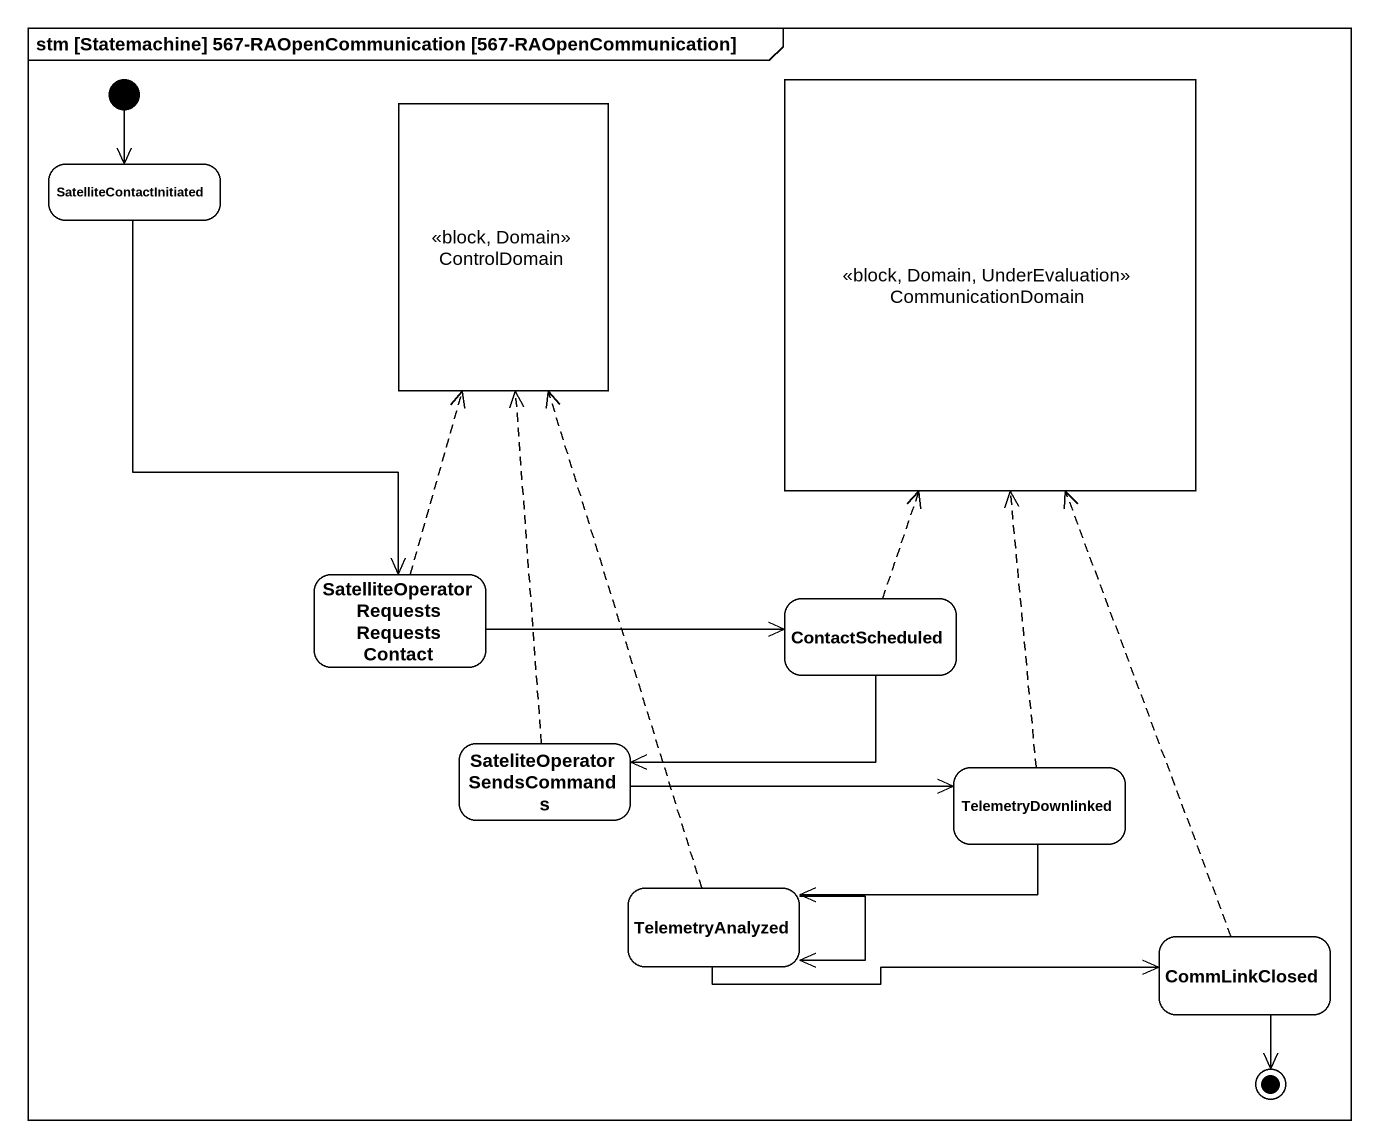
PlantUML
@startuml
mainframe stm [Statemachine] 567-RAOpenCommunication [567-RAOpenCommunication]
hide empty description
state ControlDomain <<block, Domain>>
state CommunicationDomain <<block, Domain, UnderEvaluation>>
state SatelliteContactInitiated
state "SatelliteOperatorRequestsRequestsContact" as SatelliteOperatorRequestsReq
state ContactScheduled
state "SateliteOperatorSendsCommands" as SateliteOperatorSendsCommand
state TelemetryDownlinked
state TelemetryAnalyzed
state CommLinkClosed
[*] --> SatelliteContactInitiated
SatelliteContactInitiated --> SatelliteOperatorRequestsReq
SatelliteOperatorRequestsReq -up[dashed]-> ControlDomain
SatelliteOperatorRequestsReq -right-> ContactScheduled
ContactScheduled -up[dashed]-> CommunicationDomain
ContactScheduled -left-> SateliteOperatorSendsCommand
SateliteOperatorSendsCommand -up[dashed]-> ControlDomain
SateliteOperatorSendsCommand -right-> TelemetryDownlinked
TelemetryDownlinked -up[dashed]-> CommunicationDomain
TelemetryDownlinked -left-> TelemetryAnalyzed
TelemetryAnalyzed -up[dashed]-> ControlDomain
TelemetryAnalyzed --> TelemetryAnalyzed
TelemetryAnalyzed -right-> CommLinkClosed
CommLinkClosed -up[dashed]-> CommunicationDomain
CommLinkClosed --> [*]
@enduml
